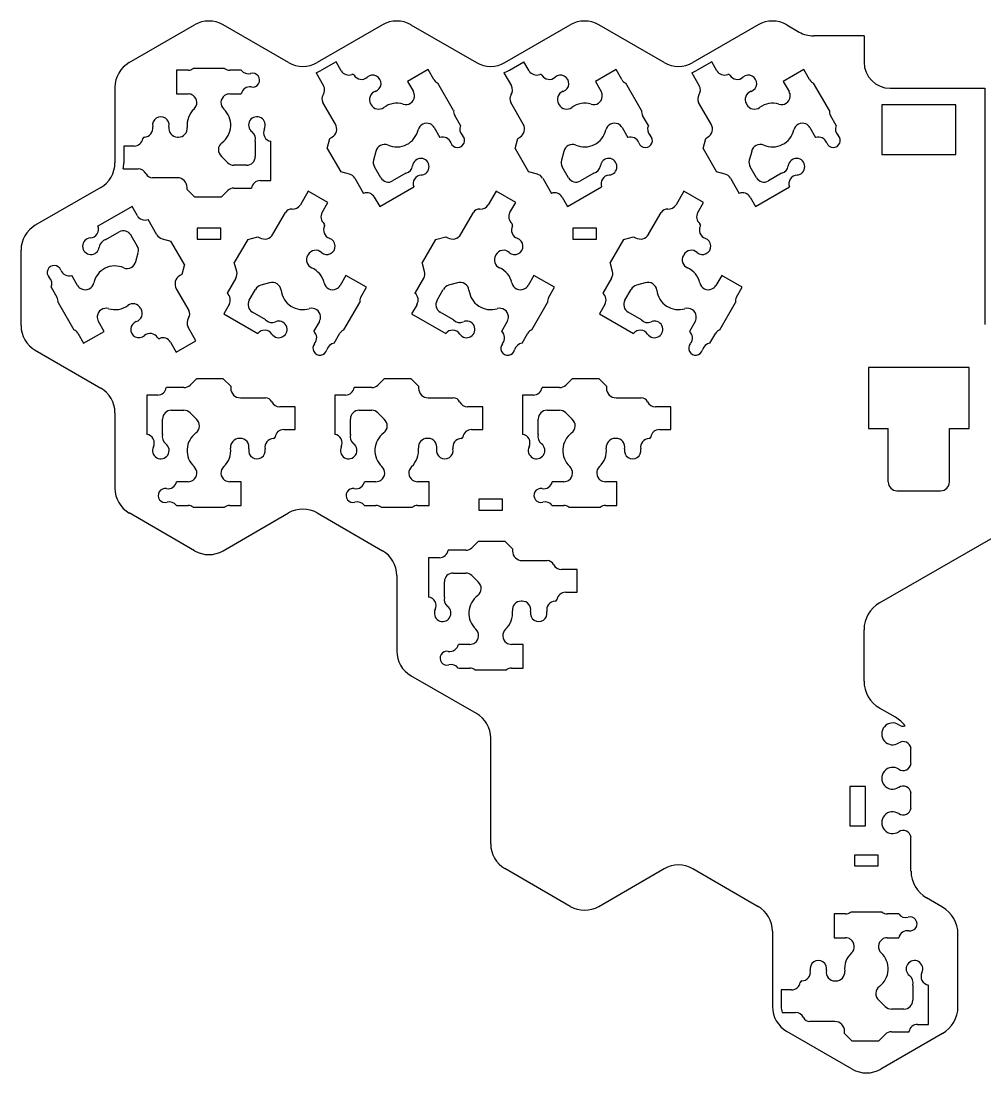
# Model space of a CAD drawing. Header units: millimetres. Extents: x 134 to 374, y -180 to -59.
# Drawn here: x 134.2 to 244.6, y -179.6 to -59.2 of the extents above; entities that cross this region are included whole.
import ezdxf

# ---------------------------------------------------------------- set-up
doc = ezdxf.new("R2010")
doc.units = ezdxf.units.MM

msp = doc.modelspace()

# ---------------------------------------------------------------- linework, layer by layer
for p, q in [((146.63, -63.99), (154.11, -59.67)), ((164.86, -63.99), (157.39, -59.67)), ((175.61, -59.67), (168.14, -63.99)), ((178.88, -59.67), (186.36, -63.99)), ((189.63, -63.99), (197.11, -59.67)), ((207.86, -63.99), (200.39, -59.67)), ((218.61, -59.67), (211.14, -63.99)), ((221.88, -59.67), (223.31, -60.5)), ((230.73, -60.93), (224.95, -60.93)), ((230.73, -60.93), (230.73, -63.93)), ((153.36, -64.85), (152.05, -64.85)), ((152.05, -64.85), (152.05, -67.57)), ((157.55, -64.66), (153.95, -64.66)), ((159.45, -64.85), (158.14, -64.85)), ((170.3, -63.9), (168.64, -64.86)), ((170.89, -64.92), (170.3, -63.9)), ((180.85, -64.79), (178.49, -66.15)), ((181.5, -65.93), (180.85, -64.79)), ((190.14, -64.86), (191.8, -63.9)), ((192.39, -64.92), (191.8, -63.9)), ((202.35, -64.79), (199.99, -66.15)), ((203, -65.93), (202.35, -64.79)), ((213.3, -63.9), (211.64, -64.86)), ((213.89, -64.92), (213.3, -63.9)), ((223.85, -64.79), (221.49, -66.15)), ((224.5, -65.93), (223.85, -64.79)), ((168.02, -65.15), (168.87, -66.63)), ((178.49, -66.15), (179.15, -67.29)), ((189.52, -65.15), (190.37, -66.63)), ((199.99, -66.15), (200.65, -67.29)), ((211.02, -65.15), (211.87, -66.63)), ((221.49, -66.15), (222.15, -67.29)), ((145, -66.82), (145, -75.46)), ((183.76, -69.46), (181.96, -66.34)), ((205.26, -69.46), (203.46, -66.34)), ((226.76, -69.46), (224.96, -66.34)), ((233.73, -66.93), (244.57, -66.93)), ((244.57, -66.93), (244.57, -93.95)), ((152.05, -67.57), (153.36, -67.57)), ((158.14, -67.57), (159.45, -67.57)), ((170.23, -71.03), (168.79, -68.54)), ((191.73, -71.03), (190.29, -68.54)), ((213.23, -71.03), (211.79, -68.54)), ((174.27, -68.72), (174.32, -68.81)), ((195.77, -68.72), (195.82, -68.81)), ((217.27, -68.72), (217.32, -68.81)), ((241.25, -68.82), (232.75, -68.82)), ((232.75, -68.82), (232.75, -74.52)), ((241.25, -74.52), (241.25, -68.82)), ((184.55, -71.2), (183.89, -70.06)), ((206.05, -71.2), (205.39, -70.06)), ((227.55, -71.2), (226.89, -70.06)), ((181.53, -71.42), (182.19, -72.56)), ((203.03, -71.42), (203.69, -72.56)), ((224.53, -71.42), (225.19, -72.56)), ((152.16, -72.52), (152.27, -72.52)), ((161.05, -72.99), (161.05, -74.74)), ((162.85, -77.49), (162.85, -72.99)), ((169.3, -73.82), (169.61, -72.66)), ((169.61, -72.66), (169.83, -72.54)), ((190.8, -73.82), (191.11, -72.66)), ((191.11, -72.66), (191.33, -72.54)), ((212.3, -73.82), (212.61, -72.66)), ((212.61, -72.66), (212.83, -72.54)), ((147.19, -73.54), (146, -73.54)), ((146, -73.54), (146, -75.46)), ((169.3, -73.82), (170.84, -76.49)), ((174.87, -74.16), (174.6, -75.16)), ((190.8, -73.82), (192.34, -76.49)), ((196.37, -74.16), (196.1, -75.16)), ((212.3, -73.82), (213.84, -76.49)), ((217.87, -74.16), (217.6, -75.16)), ((232.75, -74.52), (241.25, -74.52)), ((157.18, -74.72), (157.91, -75.45)), ((160.05, -75.74), (158.61, -75.74)), ((145.95, -76.14), (147.65, -76.14)), ((171.84, -76.75), (170.84, -76.49)), ((175.42, -77.16), (174.7, -75.92)), ((178.3, -76.65), (176.78, -77.53)), ((193.34, -76.75), (192.34, -76.49)), ((196.92, -77.16), (196.2, -75.92)), ((199.8, -76.65), (198.28, -77.53)), ((214.84, -76.75), (213.84, -76.49)), ((218.42, -77.16), (217.7, -75.92)), ((221.3, -76.65), (219.78, -77.53)), ((152.15, -77.17), (149.28, -77.17)), ((161.61, -77.49), (162.85, -77.49)), ((172.45, -77.22), (173.45, -78.96)), ((175.3, -80.46), (179.2, -78.21)), ((193.95, -77.22), (194.95, -78.96)), ((196.8, -80.46), (200.7, -78.21)), ((215.45, -77.22), (216.45, -78.96)), ((218.3, -80.46), (222.2, -78.21)), ((143.37, -78.29), (135.88, -82.61)), ((153.25, -78.52), (153.25, -78.27)), ((154.1, -79.36), (153.25, -78.52)), ((154.1, -79.36), (157.18, -79.36)), ((157.91, -78.63), (157.18, -79.36)), ((158.61, -78.34), (160.62, -78.34)), ((167.11, -78.71), (166.22, -80.25)), ((169.36, -80.01), (167.11, -78.71)), ((174.68, -79.39), (175.3, -80.46)), ((188.61, -78.71), (187.72, -80.25)), ((190.86, -80.01), (188.61, -78.71)), ((196.18, -79.39), (196.8, -80.46)), ((210.11, -78.71), (209.22, -80.25)), ((212.36, -80.01), (210.11, -78.71)), ((217.68, -79.39), (218.3, -80.46)), ((146.95, -80.44), (143.05, -82.69)), ((147.57, -81.51), (146.95, -80.44)), ((168.7, -81.14), (169.36, -80.01)), ((190.2, -81.14), (190.86, -80.01)), ((211.7, -81.14), (212.36, -80.01)), ((163.08, -83.63), (164.52, -81.14)), ((184.58, -83.63), (186.02, -81.14)), ((206.08, -83.63), (207.52, -81.14)), ((149.8, -83.68), (148.8, -81.94)), ((157.1, -82.93), (154.4, -82.93)), ((154.4, -82.93), (154.4, -84.18)), ((157.1, -84.18), (157.1, -82.93)), ((200.1, -82.93), (197.4, -82.93)), ((197.4, -82.93), (197.4, -84.18)), ((200.1, -84.18), (200.1, -82.93)), ((143.95, -84.25), (145.47, -83.37)), ((146.83, -83.74), (147.55, -84.98)), ((150.41, -84.15), (151.41, -84.41)), ((154.4, -84.18), (157.1, -84.18)), ((160.2, -84.22), (158.66, -86.88)), ((160.2, -84.22), (161.36, -83.91)), ((161.36, -83.91), (161.58, -84.03)), ((181.7, -84.22), (180.16, -86.88)), ((181.7, -84.22), (182.86, -83.91)), ((182.86, -83.91), (183.08, -84.03)), ((197.4, -84.18), (200.1, -84.18)), ((203.2, -84.22), (201.66, -86.88)), ((203.2, -84.22), (204.36, -83.91)), ((204.36, -83.91), (204.58, -84.03)), ((134.25, -94.08), (134.25, -85.44)), ((152.95, -87.08), (151.41, -84.41)), ((147.38, -86.74), (147.65, -85.74)), ((167.1, -85.97), (167.05, -86.06)), ((188.6, -85.97), (188.55, -86.06)), ((210.1, -85.97), (210.05, -86.06)), ((152.95, -87.08), (152.64, -88.24)), ((158.93, -87.88), (158.66, -86.88)), ((180.43, -87.88), (180.16, -86.88)), ((201.93, -87.88), (201.66, -86.88)), ((140.72, -89.48), (140.06, -88.34)), ((152.64, -88.24), (152.42, -88.36)), ((158.83, -88.64), (157.83, -90.38)), ((171.44, -88.34), (170.78, -89.48)), ((173.8, -89.7), (171.44, -88.34)), ((180.33, -88.64), (179.33, -90.38)), ((192.94, -88.34), (192.28, -89.48)), ((195.3, -89.7), (192.94, -88.34)), ((201.83, -88.64), (200.83, -90.38)), ((214.44, -88.34), (213.78, -89.48)), ((216.8, -89.7), (214.44, -88.34)), ((137.7, -89.7), (138.36, -90.84)), ((152.02, -89.87), (153.46, -92.36)), ((160.37, -91.18), (161.08, -89.94)), ((162.69, -89.21), (161.69, -89.47)), ((173.14, -90.84), (173.8, -89.7)), ((181.87, -91.18), (182.58, -89.94)), ((184.19, -89.21), (183.19, -89.47)), ((194.64, -90.84), (195.3, -89.7)), ((203.37, -91.18), (204.08, -89.94)), ((205.69, -89.21), (204.69, -89.47)), ((216.14, -90.84), (216.8, -89.7)), ((138.49, -91.44), (140.29, -94.56)), ((171.21, -94.56), (173.01, -91.44)), ((192.71, -94.56), (194.51, -91.44)), ((214.21, -94.56), (216.01, -91.44)), ((147.98, -92.18), (147.93, -92.09)), ((158.07, -91.66), (157.45, -92.73)), ((162.25, -93.42), (160.73, -92.55)), ((179.57, -91.66), (178.95, -92.73)), ((183.75, -93.42), (182.23, -92.55)), ((201.07, -91.66), (200.45, -92.73)), ((205.25, -93.42), (203.73, -92.55)), ((143.76, -94.75), (143.1, -93.61)), ((157.45, -92.73), (161.35, -94.98)), ((168.4, -93.61), (167.74, -94.75)), ((178.95, -92.73), (182.85, -94.98)), ((189.9, -93.61), (189.24, -94.75)), ((200.45, -92.73), (204.35, -94.98)), ((211.4, -93.61), (210.74, -94.75)), ((140.75, -94.97), (141.4, -96.11)), ((141.4, -96.11), (143.76, -94.75)), ((154.27, -95.81), (153.38, -94.27)), ((170.1, -96.11), (170.75, -94.97)), ((191.6, -96.11), (192.25, -94.97)), ((213.1, -96.11), (213.75, -94.97)), ((151.36, -95.98), (152.02, -97.11)), ((152.02, -97.11), (154.27, -95.81)), ((135.88, -96.91), (143.37, -101.23)), ((242.75, -98.87), (231.25, -98.87)), ((231.25, -98.87), (231.25, -105.87)), ((242.75, -105.87), (242.75, -98.87)), ((153.59, -100.89), (154.32, -100.16)), ((157.4, -100.16), (154.32, -100.16)), ((157.4, -100.16), (158.25, -101)), ((158.25, -101), (158.25, -101.25)), ((175.09, -100.89), (175.82, -100.16)), ((178.9, -100.16), (175.82, -100.16)), ((178.9, -100.16), (179.75, -101)), ((179.75, -101), (179.75, -101.25)), ((196.59, -100.89), (197.32, -100.16)), ((200.4, -100.16), (197.32, -100.16)), ((200.4, -100.16), (201.25, -101)), ((201.25, -101), (201.25, -101.25)), ((149.89, -102.03), (148.65, -102.03)), ((148.65, -102.03), (148.65, -106.53)), ((152.89, -101.18), (150.88, -101.18)), ((171.39, -102.03), (170.15, -102.03)), ((170.15, -102.03), (170.15, -106.53)), ((174.39, -101.18), (172.38, -101.18)), ((192.89, -102.03), (191.65, -102.03)), ((191.65, -102.03), (191.65, -106.53)), ((195.89, -101.18), (193.88, -101.18)), ((159.35, -102.36), (162.22, -102.36)), ((165.62, -103.38), (163.85, -103.38)), ((165.62, -105.98), (165.62, -103.38)), ((180.85, -102.36), (183.72, -102.36)), ((187.12, -103.38), (185.35, -103.38)), ((187.12, -105.98), (187.12, -103.38)), ((202.35, -102.36), (205.22, -102.36)), ((208.62, -103.38), (206.85, -103.38)), ((208.62, -105.98), (208.62, -103.38)), ((145, -104.06), (145, -112.7)), ((151.45, -103.78), (152.89, -103.78)), ((154.32, -104.81), (153.59, -104.07)), ((172.95, -103.78), (174.39, -103.78)), ((175.82, -104.81), (175.09, -104.07)), ((194.45, -103.78), (195.89, -103.78)), ((197.32, -104.81), (196.59, -104.07)), ((150.45, -106.53), (150.45, -104.78)), ((171.95, -106.53), (171.95, -104.78)), ((193.45, -106.53), (193.45, -104.78)), ((231.25, -105.87), (233.5, -105.87)), ((233.5, -111.98), (233.5, -105.87)), ((240.5, -111.98), (240.5, -105.87)), ((240.5, -105.87), (242.75, -105.87)), ((159.34, -107), (159.23, -107)), ((164.31, -105.98), (165.62, -105.98)), ((180.84, -107), (180.73, -107)), ((185.81, -105.98), (187.12, -105.98)), ((202.34, -107), (202.23, -107)), ((207.31, -105.98), (208.62, -105.98)), ((153.36, -111.95), (152.05, -111.95)), ((159.45, -111.95), (158.14, -111.95)), ((159.45, -114.67), (159.45, -111.95)), ((174.86, -111.95), (173.55, -111.95)), ((180.95, -111.95), (179.64, -111.95)), ((180.95, -114.67), (180.95, -111.95)), ((196.36, -111.95), (195.05, -111.95)), ((202.45, -111.95), (201.14, -111.95)), ((202.45, -114.67), (202.45, -111.95)), ((234.5, -112.98), (239.5, -112.98)), ((189.35, -113.96), (186.65, -113.96)), ((186.65, -113.96), (186.65, -115.21)), ((189.35, -115.21), (189.35, -113.96)), ((154.11, -119.85), (146.63, -115.53)), ((152.05, -114.67), (153.36, -114.67)), ((153.95, -114.86), (157.55, -114.86)), ((157.39, -119.85), (164.86, -115.53)), ((158.14, -114.67), (159.45, -114.67)), ((168.14, -115.53), (175.61, -119.85)), ((173.55, -114.67), (174.86, -114.67)), ((175.45, -114.86), (179.05, -114.86)), ((179.64, -114.67), (180.95, -114.67)), ((186.65, -115.21), (189.35, -115.21)), ((195.05, -114.67), (196.36, -114.67)), ((196.95, -114.86), (200.55, -114.86)), ((201.14, -114.67), (202.45, -114.67)), ((232.5, -125.82), (250.5, -115.43)), ((185.84, -119.51), (186.57, -118.78)), ((189.65, -118.78), (186.57, -118.78)), ((189.65, -118.78), (190.5, -119.62)), ((185.14, -119.8), (183.12, -119.8)), ((190.5, -119.62), (190.5, -119.88)), ((182.14, -120.65), (180.9, -120.65)), ((180.9, -120.65), (180.9, -125.15)), ((191.6, -120.97), (194.47, -120.97)), ((177.25, -122.68), (177.25, -131.32)), ((183.7, -122.4), (185.14, -122.4)), ((186.57, -123.42), (185.84, -122.69)), ((197.88, -122), (196.1, -122)), ((197.88, -124.6), (197.88, -122)), ((182.7, -125.15), (182.7, -123.4)), ((196.56, -124.6), (197.88, -124.6)), ((191.59, -125.62), (191.48, -125.62)), ((230.73, -134.78), (230.73, -128.89)), ((185.61, -130.57), (184.3, -130.57)), ((191.7, -130.57), (190.39, -130.57)), ((191.7, -133.29), (191.7, -130.57)), ((184.3, -133.29), (185.61, -133.29)), ((186.2, -133.48), (189.8, -133.48)), ((190.39, -133.29), (191.7, -133.29)), ((186.36, -138.47), (178.88, -134.15)), ((234.34, -138.91), (232.5, -137.85)), ((188, -153.4), (188, -141.3)), ((236.1, -144.21), (236.1, -142.49)), ((230.9, -146.84), (229.1, -146.84)), ((229.1, -146.84), (229.1, -151.34)), ((230.9, -151.34), (230.9, -146.84)), ((236.1, -149.29), (236.1, -147.57)), ((229.1, -151.34), (230.9, -151.34)), ((236.1, -156.51), (236.1, -152.65)), ((232.35, -154.67), (229.65, -154.67)), ((229.65, -154.67), (229.65, -155.92)), ((232.35, -155.92), (232.35, -154.67)), ((197.11, -160.55), (189.63, -156.23)), ((200.39, -160.55), (207.86, -156.23)), ((211.14, -156.23), (218.61, -160.55)), ((229.65, -155.92), (232.35, -155.92)), ((239.71, -160.63), (237.87, -159.57)), ((232.8, -161.22), (229.2, -161.22)), ((228.61, -161.41), (227.3, -161.41)), ((227.3, -161.41), (227.3, -164.13)), ((234.7, -161.41), (233.39, -161.41)), ((220.25, -163.39), (220.25, -172.02)), ((241.48, -172.02), (241.48, -163.7)), ((227.3, -164.13), (228.61, -164.13)), ((233.39, -164.13), (234.7, -164.13)), ((227.41, -169.08), (227.52, -169.08)), ((236.3, -169.55), (236.3, -171.3)), ((238.1, -174.05), (238.1, -169.55)), ((222.44, -170.1), (221.25, -170.1)), ((221.25, -170.1), (221.25, -172.02)), ((232.43, -171.28), (233.16, -172.01)), ((221.35, -172.7), (222.9, -172.7)), ((235.3, -172.3), (233.86, -172.3)), ((227.4, -173.73), (224.53, -173.73)), ((236.86, -174.05), (238.1, -174.05)), ((229.36, -179.17), (221.88, -174.85)), ((228.5, -175.08), (228.5, -174.83)), ((229.35, -175.93), (228.5, -175.08)), ((233.16, -175.2), (232.43, -175.93)), ((239.71, -175.09), (232.64, -179.17)), ((233.86, -174.9), (235.88, -174.9)), ((229.35, -175.93), (232.43, -175.93))]:
    msp.add_line(p, q)
for centre, radius, start, end in [((155.75, -62.5), 3.27, 59.9994, 120.0006), ((177.25, -62.5), 3.27, 59.9994, 120.0006), ((198.75, -62.5), 3.27, 59.9994, 120.0006), ((220.25, -62.5), 3.27, 59.9995, 120.0006), ((224.95, -57.66), 3.27, 239.9994, 270), ((148.27, -66.82), 3.27, 120.0006, 180), ((153.36, -63.85), 1, 270, 305.9041), ((158.14, -63.85), 1, 234.0959, 270), ((160.26, -64.26), 1, 216.2325, 285.9082), ((166.5, -61.16), 3.27, 239.9994, 300.0006), ((166.5, -61.16), 4.27, 290.8161, 300.0006), ((171.76, -64.42), 1, 210, 291.6145), ((188, -61.16), 3.27, 239.9994, 300.0006), ((188, -61.16), 4.27, 290.8161, 300.0006), ((193.26, -64.42), 1, 210, 291.6145), ((209.5, -61.16), 3.27, 239.9994, 300.0006), ((209.5, -61.16), 4.27, 290.8161, 300.0006), ((214.76, -64.42), 1, 210, 291.6145), ((233.73, -63.93), 3, 180, 270), ((160.75, -65.99), 0.8, 259.8073, 465.9082), ((172.2, -65.54), 0.2, 31.8377, 111.6145), ((173.22, -64.91), 1, 211.8377, 311.106), ((174.5, -66.38), 0.95, 288.9125, 131.0871), ((182.37, -65.43), 1, 210, 245.9041), ((193.7, -65.54), 0.2, 31.8377, 111.6145), ((194.72, -64.91), 1, 211.8377, 311.106), ((196, -66.38), 0.95, 288.9125, 131.0871), ((203.87, -65.43), 1, 210, 245.9041), ((215.2, -65.54), 0.2, 31.8377, 111.6145), ((216.22, -64.91), 1, 211.8377, 311.106), ((217.5, -66.38), 0.95, 288.9125, 131.0871), ((225.37, -65.43), 1, 210, 245.9041), ((160.43, -67.76), 1, 439.8073, 528.9542), ((168, -67.13), 1, 325.5028, 30), ((175.13, -68.22), 1, 108.9125, 210), ((178.28, -67.79), 1, 354.0959, 30), ((189.5, -67.13), 1, 325.5028, 30), ((196.63, -68.22), 1, 108.9125, 210), ((199.78, -67.79), 1, 354.0959, 30), ((211, -67.13), 1, 325.5028, 30), ((218.13, -68.22), 1, 108.9125, 210), ((221.28, -67.79), 1, 354.0959, 30), ((153.36, -68.57), 1, 414.0959, 90), ((153.37, -68.57), 1, 312.8553, 414.5126), ((158.13, -68.57), 1, 485.4874, 587.1447), ((158.14, -68.57), 1, 450, 485.9041), ((169.49, -68.14), 0.8, 145.5028, 210), ((178.28, -67.8), 1, 252.8553, 354.5126), ((190.99, -68.14), 0.8, 145.5028, 210), ((199.78, -67.8), 1, 252.8553, 354.5126), ((212.49, -68.14), 0.8, 145.5028, 210), ((221.28, -67.8), 1, 252.8553, 354.5126), ((155.75, -71.14), 2.5, 132.8553, 186.1506), ((155.75, -71.14), 2.5, 306.4051, 407.1447), ((175.19, -68.31), 1, 210, 306.1506), ((177.25, -71.14), 2.5, 72.8553, 126.1506), ((184.76, -69.56), 1, 174.0959, 210), ((196.69, -68.31), 1, 210, 306.1506), ((198.75, -71.14), 2.5, 72.8553, 126.1506), ((206.26, -69.56), 1, 174.0959, 210), ((218.19, -68.31), 1, 210, 306.1506), ((220.25, -71.14), 2.5, 72.8553, 126.1506), ((227.76, -69.56), 1, 174.0959, 210), ((150.25, -71.14), 0.95, 348.9125, 551.0871), ((161.25, -71.14), 0.95, 333.7901, 593.5189), ((180.66, -71.92), 1, 65.4874, 167.1447), ((180.67, -71.92), 1, 30, 65.9041), ((202.16, -71.92), 1, 65.4874, 167.1447), ((202.17, -71.92), 1, 30, 65.9041), ((223.66, -71.92), 1, 65.4874, 167.1447), ((223.67, -71.92), 1, 30, 65.9041), ((148.34, -71.52), 1, 631.8377, 731.106), ((152.16, -71.52), 1, 168.9125, 270), ((152.27, -71.52), 1, 270, 366.1506), ((160.09, -72.71), 1, 703.6147, 773.5189), ((163, -72), 1, 153.7901, 261.4018), ((169.28, -71.58), 1.1, 300, 30), ((177.25, -71.14), 2.5, 246.4051, 347.1447), ((185.46, -71.6), 1, 156.2325, 225.9082), ((190.78, -71.58), 1.1, 300, 30), ((198.75, -71.14), 2.5, 246.4051, 347.1447), ((206.96, -71.6), 1, 156.2325, 225.9082), ((212.28, -71.58), 1.1, 300, 30), ((220.25, -71.14), 2.5, 246.4051, 347.1447), ((228.46, -71.6), 1, 156.2325, 225.9082), ((147.19, -72.54), 1, 270, 351.6145), ((148.38, -72.72), 0.2, 91.8377, 171.6145), ((157.83, -73.96), 1, 126.4051, 229.2931), ((175.85, -74.35), 1, 66.4051, 169.2931), ((182.52, -73.51), 1, 19.8073, 108.9542), ((184.21, -72.9), 0.8, 199.8073, 45.9082), ((197.35, -74.35), 1, 66.4051, 169.2931), ((204.02, -73.51), 1, 19.8073, 108.9542), ((205.71, -72.9), 0.8, 199.8073, 45.9082), ((218.85, -74.35), 1, 66.4051, 169.2931), ((225.52, -73.51), 1, 19.8073, 108.9542), ((227.21, -72.9), 0.8, 199.8073, 45.9082), ((141.73, -75.46), 3.27, 300.0006, 0), ((141.73, -75.46), 4.27, 350.8197, 360), ((158.61, -74.74), 1, 225, 270), ((160.05, -74.74), 1, 270, 0), ((175.56, -75.42), 1, 165, 210), ((178.06, -75.68), 1, 283.6147, 353.5189), ((180, -75.9), 0.95, 273.7901, 173.5189), ((197.06, -75.42), 1, 165, 210), ((199.56, -75.68), 1, 283.6147, 353.5189), ((201.5, -75.9), 0.95, 273.7901, 173.5189), ((218.56, -75.42), 1, 165, 210), ((221.06, -75.68), 1, 283.6147, 353.5189), ((223, -75.9), 0.95, 273.7901, 173.5189), ((147.65, -77.14), 1, 385.5028, 90), ((149.28, -76.36), 0.8, 205.5028, 270), ((171.58, -77.72), 1, 30, 75), ((180.13, -77.85), 1, 93.7901, 201.4018), ((193.08, -77.72), 1, 30, 75), ((201.63, -77.85), 1, 93.7901, 201.4018), ((214.58, -77.72), 1, 30, 75), ((223.13, -77.85), 1, 93.7901, 201.4018), ((152.15, -78.27), 1.1, 0, 90), ((161.61, -78.49), 1, 450, 531.3731), ((176.28, -76.66), 1, 210, 300), ((197.78, -76.66), 1, 210, 300), ((219.28, -76.66), 1, 210, 300), ((158.61, -79.34), 1, 450, 135), ((173.82, -79.89), 1, 30, 111.3731), ((195.32, -79.89), 1, 30, 111.3731), ((216.82, -79.89), 1, 30, 111.3731), ((165.35, -79.75), 1, 265.5028, 330), ((186.85, -79.75), 1, 265.5028, 330), ((208.35, -79.75), 1, 265.5028, 330), ((148.43, -81.01), 1, 210, 291.3731), ((165.21, -81.54), 0.8, 85.5028, 150), ((169.57, -81.64), 1, 150, 231.6145), ((186.71, -81.54), 0.8, 85.5028, 150), ((191.07, -81.64), 1, 150, 231.6145), ((208.21, -81.54), 0.8, 85.5028, 150), ((212.57, -81.64), 1, 150, 231.6145), ((137.52, -85.44), 3.27, 120.0006, 180), ((142.12, -83.05), 1, 273.7901, 21.4018), ((169.88, -83.15), 1, 151.8377, 251.106), ((168.82, -82.59), 0.2, 331.8377, 51.6145), ((191.38, -83.15), 1, 151.8377, 251.106), ((190.32, -82.59), 0.2, 331.8377, 51.6145), ((212.88, -83.15), 1, 151.8377, 251.106), ((211.82, -82.59), 0.2, 331.8377, 51.6145), ((142.25, -85), 0.95, 93.7901, 353.5189), ((144.19, -85.22), 1, 103.6147, 173.5189), ((145.97, -84.24), 1, 30, 120), ((150.67, -83.18), 1, 210, 255), ((162.13, -83.08), 1.1, 240, 330), ((169.25, -85), 0.95, 228.9125, 71.0871), ((183.63, -83.08), 1.1, 240, 330), ((190.75, -85), 0.95, 228.9125, 71.0871), ((205.13, -83.08), 1.1, 240, 330), ((212.25, -85), 0.95, 228.9125, 71.0871), ((146.69, -85.48), 1, 345, 30), ((167.97, -86.47), 1, 48.9125, 150), ((189.47, -86.47), 1, 48.9125, 150), ((210.97, -86.47), 1, 48.9125, 150), ((167.92, -86.56), 1, 150, 246.1506), ((189.42, -86.56), 1, 150, 246.1506), ((210.92, -86.56), 1, 150, 246.1506), ((138.04, -88), 0.8, 19.8073, 225.9082), ((139.73, -87.39), 1, 199.8073, 288.9542), ((145, -89.76), 2.5, 66.4051, 167.1447), ((146.4, -86.55), 1, 246.4051, 349.2931), ((166.5, -89.76), 2.5, 12.8553, 66.1506), ((188, -89.76), 2.5, 12.8553, 66.1506), ((209.5, -89.76), 2.5, 12.8553, 66.1506), ((136.79, -89.3), 1, 336.2325, 45.9082), ((152.97, -89.32), 1.1, 120, 210), ((157.97, -88.14), 1, 330, 15), ((179.47, -88.14), 1, 330, 15), ((200.97, -88.14), 1, 330, 15), ((141.58, -88.98), 1, 210, 245.9041), ((141.59, -88.98), 1, 245.4874, 347.1447), ((161.95, -90.44), 1, 105, 150), ((163.02, -90.15), 1, 6.4051, 109.2931), ((166.5, -89.76), 2.5, 186.4051, 287.1447), ((169.91, -88.98), 1, 192.8553, 294.5126), ((169.92, -88.98), 1, 294.0959, 330), ((183.45, -90.44), 1, 105, 150), ((184.52, -90.15), 1, 6.4051, 109.2931), ((188, -89.76), 2.5, 186.4051, 287.1447), ((191.41, -88.98), 1, 192.8553, 294.5126), ((191.42, -88.98), 1, 294.0959, 330), ((204.95, -90.44), 1, 105, 150), ((206.02, -90.15), 1, 6.4051, 109.2931), ((209.5, -89.76), 2.5, 186.4051, 287.1447), ((212.91, -88.98), 1, 192.8553, 294.5126), ((212.92, -88.98), 1, 294.0959, 330), ((137.49, -91.34), 1, 354.0959, 30), ((157.2, -91.16), 1, 330, 51.3731), ((161.23, -91.68), 1, 150, 240), ((174.01, -91.34), 1, 150, 185.9041), ((178.7, -91.16), 1, 330, 51.3731), ((182.73, -91.68), 1, 150, 240), ((195.51, -91.34), 1, 150, 185.9041), ((200.2, -91.16), 1, 330, 51.3731), ((204.23, -91.68), 1, 150, 240), ((217.01, -91.34), 1, 150, 185.9041), ((143.97, -93.1), 1, 72.8553, 174.5126), ((145, -89.76), 2.5, 252.8553, 306.1506), ((147.06, -92.59), 1, 30, 126.1506), ((147.12, -92.68), 1, 288.9125, 30), ((152.76, -92.76), 0.8, 325.5028, 30), ((167.53, -93.1), 1, 5.4874, 107.1447), ((189.03, -93.1), 1, 5.4874, 107.1447), ((210.53, -93.1), 1, 5.4874, 107.1447), ((143.97, -93.11), 1, 174.0959, 210), ((147.75, -94.52), 0.95, 108.9125, 311.0871), ((154.25, -93.77), 1, 145.5028, 210), ((162.97, -92.74), 1, 223.6147, 293.5189), ((163.75, -94.52), 0.95, 213.7901, 113.5189), ((167.53, -93.11), 1, 330, 5.9041), ((184.47, -92.74), 1, 223.6147, 293.5189), ((185.25, -94.52), 0.95, 213.7901, 113.5189), ((189.03, -93.11), 1, 330, 5.9041), ((205.97, -92.74), 1, 223.6147, 293.5189), ((206.75, -94.52), 0.95, 213.7901, 113.5189), ((210.53, -93.11), 1, 330, 5.9041), ((137.52, -94.08), 3.27, 180, 239.9994), ((139.88, -95.47), 1, 30, 65.9041), ((149.03, -95.99), 1, 31.8377, 131.106), ((162.13, -95.61), 1, 33.7901, 141.4018), ((167.09, -95.5), 1, 319.8073, 48.9542), ((171.62, -95.47), 1, 114.0959, 150), ((183.63, -95.61), 1, 33.7901, 141.4018), ((188.59, -95.5), 1, 319.8073, 48.9542), ((193.12, -95.47), 1, 114.0959, 150), ((205.13, -95.61), 1, 33.7901, 141.4018), ((210.09, -95.5), 1, 319.8073, 48.9542), ((214.62, -95.47), 1, 114.0959, 150), ((150.05, -95.36), 0.2, 211.8377, 291.6145), ((150.49, -96.48), 1, 30, 111.6145), ((168.46, -96.67), 0.8, 139.8073, 345.9082), ((170.21, -97.1), 1, 96.2325, 165.9082), ((189.96, -96.67), 0.8, 139.8073, 345.9082), ((191.71, -97.1), 1, 96.2325, 165.9082), ((211.46, -96.67), 0.8, 139.8073, 345.9082), ((213.21, -97.1), 1, 96.2325, 165.9082), ((152.89, -100.18), 1, 270, 315), ((174.39, -100.18), 1, 270, 315), ((195.89, -100.18), 1, 270, 315), ((141.73, -104.06), 3.27, 0, 59.9994), ((149.89, -101.03), 1, 270, 351.3731), ((159.35, -101.25), 1.1, 180, 270), ((171.39, -101.03), 1, 270, 351.3731), ((180.85, -101.25), 1.1, 180, 270), ((192.89, -101.03), 1, 270, 351.3731), ((202.35, -101.25), 1.1, 180, 270), ((162.22, -103.16), 0.8, 25.5028, 90), ((163.85, -102.38), 1, 205.5028, 270), ((183.72, -103.16), 0.8, 25.5028, 90), ((185.35, -102.38), 1, 205.5028, 270), ((205.22, -103.16), 0.8, 25.5028, 90), ((206.85, -102.38), 1, 205.5028, 270), ((151.45, -104.78), 1, 90, 180), ((152.89, -104.78), 1, 45, 90), ((172.95, -104.78), 1, 90, 180), ((174.39, -104.78), 1, 45, 90), ((194.45, -104.78), 1, 90, 180), ((195.89, -104.78), 1, 45, 90), ((153.67, -105.56), 1, 306.4051, 49.2931), ((175.17, -105.56), 1, 306.4051, 49.2931), ((196.67, -105.56), 1, 306.4051, 49.2931), ((148.5, -107.52), 1, 333.7901, 81.4018), ((151.41, -106.81), 1, 163.6147, 233.5189), ((155.75, -108.38), 2.5, 126.4051, 227.1447), ((159.23, -108), 1, 90, 186.1506), ((159.34, -108), 1, 348.9125, 90), ((163.16, -108), 1, 91.8377, 191.106), ((163.12, -106.81), 0.2, 271.8377, 351.6145), ((164.31, -106.98), 1, 90, 171.6145), ((170, -107.52), 1, 333.7901, 81.4018), ((172.91, -106.81), 1, 163.6147, 233.5189), ((177.25, -108.38), 2.5, 126.4051, 227.1447), ((180.73, -108), 1, 90, 186.1506), ((180.84, -108), 1, 348.9125, 90), ((184.66, -108), 1, 91.8377, 191.106), ((184.62, -106.81), 0.2, 271.8377, 351.6145), ((185.81, -106.98), 1, 90, 171.6145), ((191.5, -107.52), 1, 333.7901, 81.4018), ((194.41, -106.81), 1, 163.6147, 233.5189), ((198.75, -108.38), 2.5, 126.4051, 227.1447), ((202.23, -108), 1, 90, 186.1506), ((202.34, -108), 1, 348.9125, 90), ((206.16, -108), 1, 91.8377, 191.106), ((206.12, -106.81), 0.2, 271.8377, 351.6145), ((207.31, -106.98), 1, 90, 171.6145), ((150.25, -108.38), 0.95, 153.7901, 53.5189), ((155.75, -108.38), 2.5, 312.8553, 6.1506), ((161.25, -108.38), 0.95, 168.9125, 11.0871), ((171.75, -108.38), 0.95, 153.7901, 53.5189), ((177.25, -108.38), 2.5, 312.8553, 6.1506), ((182.75, -108.38), 0.95, 168.9125, 11.0871), ((193.25, -108.38), 0.95, 153.7901, 53.5189), ((198.75, -108.38), 2.5, 312.8553, 6.1506), ((204.25, -108.38), 0.95, 168.9125, 11.0871), ((153.37, -110.95), 1, 305.4874, 47.1447), ((158.13, -110.95), 1, 132.8553, 234.5126), ((174.87, -110.95), 1, 305.4874, 47.1447), ((179.63, -110.95), 1, 132.8553, 234.5126), ((196.37, -110.95), 1, 305.4874, 47.1447), ((201.13, -110.95), 1, 132.8553, 234.5126), ((151.07, -111.76), 1, 259.8073, 348.9542), ((153.36, -110.95), 1, 270, 305.9041), ((158.14, -110.95), 1, 234.0959, 270), ((172.57, -111.76), 1, 259.8073, 348.9542), ((174.86, -110.95), 1, 270, 305.9041), ((179.64, -110.95), 1, 234.0959, 270), ((194.07, -111.76), 1, 259.8073, 348.9542), ((196.36, -110.95), 1, 270, 305.9041), ((201.14, -110.95), 1, 234.0959, 270), ((148.27, -112.7), 3.27, 180, 239.9994), ((150.75, -113.53), 0.8, 79.8073, 285.9082), ((172.25, -113.53), 0.8, 79.8073, 285.9082), ((193.75, -113.53), 0.8, 79.8073, 285.9082), ((234.5, -111.98), 1, 180, 270), ((239.5, -111.98), 1, 270, 0), ((151.24, -115.26), 1, 36.2325, 105.9082), ((172.74, -115.26), 1, 36.2325, 105.9082), ((194.24, -115.26), 1, 36.2325, 105.9082), ((153.36, -115.67), 1, 54.0959, 90), ((158.14, -115.67), 1, 90, 125.9041), ((166.5, -118.36), 3.27, 59.9994, 120.0006), ((174.86, -115.67), 1, 54.0959, 90), ((179.64, -115.67), 1, 90, 125.9041), ((196.36, -115.67), 1, 54.0959, 90), ((201.14, -115.67), 1, 90, 125.9041), ((155.75, -117.02), 3.27, 239.9994, 300.0006), ((173.98, -122.68), 3.27, 0, 59.9994), ((182.14, -119.65), 1, 270, 351.3731), ((185.14, -118.8), 1, 270, 315), ((191.6, -119.88), 1.1, 180, 270), ((194.47, -121.78), 0.8, 25.5028, 90), ((196.1, -121), 1, 205.5028, 270), ((183.7, -123.4), 1, 90, 180), ((185.14, -123.4), 1, 45, 90), ((185.92, -124.18), 1, 306.4051, 49.2931), ((180.75, -126.14), 1, 333.7901, 81.4018), ((183.66, -125.43), 1, 163.6147, 233.5189), ((188, -127), 2.5, 126.4051, 227.1447), ((196.56, -125.6), 1, 90, 171.6145), ((182.5, -127), 0.95, 153.7901, 53.5189), ((191.48, -126.62), 1, 90, 186.1506), ((191.59, -126.62), 1, 348.9125, 90), ((195.41, -126.62), 1, 91.8377, 191.106), ((195.38, -125.42), 0.2, 271.8377, 351.6145), ((234.27, -128.89), 3.54, 120.0006, 180), ((188, -127), 2.5, 312.8553, 6.1506), ((193.5, -127), 0.95, 168.9125, 11.0871), ((185.62, -129.57), 1, 305.4874, 47.1447), ((190.38, -129.57), 1, 132.8553, 234.5126), ((183.32, -130.38), 1, 259.8073, 348.9542), ((185.61, -129.57), 1, 270, 305.9041), ((190.39, -129.57), 1, 234.0959, 270), ((180.52, -131.32), 3.27, 180, 239.9994), ((183, -132.15), 0.8, 79.8073, 285.9082), ((183.49, -133.88), 1, 36.2325, 105.9082), ((185.61, -134.29), 1, 54.0959, 90), ((190.39, -134.29), 1, 90, 125.9041), ((234.27, -134.78), 3.54, 180, 239.9994), ((184.73, -141.3), 3.27, 0, 59.9994), ((234, -140.81), 1.25, 55.751, 304.249), ((232.56, -141.97), 3.54, 35.772, 59.9994), ((235.21, -139.03), 0.9, 235.751, 284.6208), ((235.21, -142.59), 0.9, 366.0423, 484.249), ((235.21, -144.11), 0.9, 235.751, 353.9577), ((234, -145.89), 1.25, 55.751, 304.249), ((235.21, -147.67), 0.9, 366.0423, 484.249), ((234, -150.97), 1.25, 55.751, 304.249), ((235.21, -149.19), 0.9, 235.751, 353.9577), ((235.21, -152.75), 0.9, 366.0423, 484.249), ((191.27, -153.4), 3.27, 180, 239.9994), ((209.5, -159.07), 3.27, 59.9994, 120.0006), ((239.65, -156.51), 3.54, 180, 239.9994), ((198.75, -157.72), 3.27, 239.9994, 300.0006), ((216.98, -163.39), 3.27, 0, 59.9994), ((228.61, -160.41), 1, 270, 305.9041), ((233.39, -160.41), 1, 234.0959, 270), ((237.94, -163.7), 3.54, 0, 59.9994), ((235.51, -160.82), 1, 216.2325, 285.9082), ((236, -162.55), 0.8, 259.8073, 465.9082), ((235.68, -164.33), 1, 439.8073, 528.9542), ((228.61, -165.13), 1, 414.0959, 90), ((228.62, -165.14), 1, 312.8553, 414.5126), ((233.38, -165.14), 1, 485.4874, 587.1447), ((233.39, -165.13), 1, 450, 485.9041), ((231, -167.7), 2.5, 132.8553, 186.1506), ((231, -167.7), 2.5, 306.4051, 407.1447), ((225.5, -167.7), 0.95, 348.9125, 551.0871), ((236.5, -167.7), 0.95, 333.7901, 593.5189), ((223.59, -168.08), 1, 631.8377, 731.106), ((227.41, -168.08), 1, 168.9125, 270), ((227.52, -168.08), 1, 270, 366.1506), ((235.34, -169.27), 1, 703.6147, 773.5189), ((238.25, -168.57), 1, 153.7901, 261.4018), ((222.44, -169.1), 1, 270, 351.6145), ((223.62, -169.28), 0.2, 91.8377, 171.6145), ((233.08, -170.52), 1, 126.4051, 229.2931), ((223.52, -172.02), 3.27, 180, 239.9994), ((223.52, -172.02), 2.27, 180, 197.4641), ((233.86, -171.3), 1, 225, 270), ((235.3, -171.3), 1, 270, 0), ((237.94, -172.02), 3.54, 300.0006, 0), ((222.9, -173.7), 1, 385.5028, 90), ((224.53, -172.93), 0.8, 205.5028, 270), ((227.4, -174.83), 1.1, 0, 90), ((236.86, -175.05), 1, 450, 531.3731), ((233.86, -175.9), 1, 450, 135), ((231, -176.34), 3.27, 239.9994, 300.0006)]:
    msp.add_arc(centre, radius, start, end)

doc.saveas('drawing.dxf')
